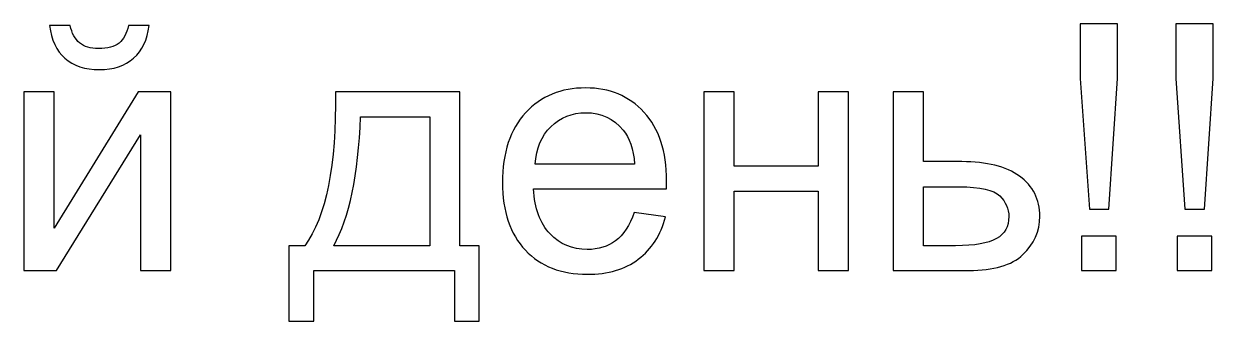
# Model space of a CAD drawing. Header units: centimetres. Extents: x 40 to 180, y 16 to 171.
# Drawn here: x 168.35 to 177.13, y 37.29 to 39.48 of the extents above; entities that cross this region are included whole.
import ezdxf

# ---------------------------------------------------------------- set-up
doc = ezdxf.new("R2010")
doc.units = ezdxf.units.CM
doc.header["$MEASUREMENT"] = 0
doc.layers.add('layer 1', color=7, linetype='Continuous')

msp = doc.modelspace()

# ---------------------------------------------------------------- linework, layer by layer
at = {"layer": 'layer 1', "color": 250}
for points, knots in [([(169.12207, 39.46471), (169.12207, 39.46471), (169.27447, 39.46471), (169.27447, 39.46471), (169.27447, 39.46471), (169.26219, 39.36015), (169.22409, 39.27971), (169.16059, 39.22383), (169.16059, 39.22383), (169.09709, 39.16753), (169.01285, 39.13959), (168.90744, 39.13959), (168.90744, 39.13959), (168.80161, 39.13959), (168.71694, 39.16753), (168.65386, 39.22299), (168.65386, 39.22299), (168.59079, 39.27887), (168.55269, 39.3593), (168.54041, 39.46471), (168.54041, 39.46471), (168.54041, 39.46471), (168.69281, 39.46471), (168.69281, 39.46471), (168.69281, 39.46471), (168.70424, 39.40756), (168.72752, 39.3648), (168.76181, 39.33686), (168.76181, 39.33686), (168.7961, 39.3085), (168.84267, 39.29453), (168.90067, 39.29453), (168.90067, 39.29453), (168.96798, 39.29453), (169.01878, 39.30808), (169.05307, 39.33559), (169.05307, 39.33559), (169.08736, 39.36269), (169.11064, 39.40587), (169.12207, 39.46471)], [0, 0, 0, 0, 0.0909091, 0.0909091, 0.0909091, 0.0909091, 0.1818182, 0.1818182, 0.1818182, 0.1818182, 0.2727273, 0.2727273, 0.2727273, 0.2727273, 0.3636364, 0.3636364, 0.3636364, 0.3636364, 0.4545455, 0.4545455, 0.4545455, 0.4545455, 0.5454545, 0.5454545, 0.5454545, 0.5454545, 0.6363636, 0.6363636, 0.6363636, 0.6363636, 0.7272727, 0.7272727, 0.7272727, 0.7272727, 0.8181818, 0.8181818, 0.8181818, 0.8181818, 1, 1, 1, 1]), ([(176.21459, 38.11089), (176.21459, 38.11089), (176.14601, 39.0744), (176.14601, 39.0744), (176.14601, 39.0744), (176.14601, 39.0744), (176.14601, 39.47741), (176.14601, 39.47741), (176.14601, 39.47741), (176.14601, 39.47741), (176.42287, 39.47741), (176.42287, 39.47741), (176.42287, 39.47741), (176.42287, 39.47741), (176.42287, 39.0744), (176.42287, 39.0744), (176.42287, 39.0744), (176.42287, 39.0744), (176.35937, 38.11089), (176.35937, 38.11089), (176.35937, 38.11089), (176.35937, 38.11089), (176.21459, 38.11089), (176.21459, 38.11089)], [0, 0, 0, 0, 0.1428571, 0.1428571, 0.1428571, 0.1428571, 0.2857143, 0.2857143, 0.2857143, 0.2857143, 0.4285714, 0.4285714, 0.4285714, 0.4285714, 0.5714286, 0.5714286, 0.5714286, 0.5714286, 0.7142857, 0.7142857, 0.7142857, 0.7142857, 1, 1, 1, 1]), ([(176.92029, 38.11089), (176.92029, 38.11089), (176.85171, 39.0744), (176.85171, 39.0744), (176.85171, 39.0744), (176.85171, 39.0744), (176.85171, 39.47741), (176.85171, 39.47741), (176.85171, 39.47741), (176.85171, 39.47741), (177.12857, 39.47741), (177.12857, 39.47741), (177.12857, 39.47741), (177.12857, 39.47741), (177.12857, 39.0744), (177.12857, 39.0744), (177.12857, 39.0744), (177.12857, 39.0744), (177.06507, 38.11089), (177.06507, 38.11089), (177.06507, 38.11089), (177.06507, 38.11089), (176.92029, 38.11089), (176.92029, 38.11089)], [0, 0, 0, 0, 0.1428571, 0.1428571, 0.1428571, 0.1428571, 0.2857143, 0.2857143, 0.2857143, 0.2857143, 0.4285714, 0.4285714, 0.4285714, 0.4285714, 0.5714286, 0.5714286, 0.5714286, 0.5714286, 0.7142857, 0.7142857, 0.7142857, 0.7142857, 1, 1, 1, 1]), ([(172.85587, 38.08549), (172.85587, 38.08549), (173.08701, 38.05501), (173.08701, 38.05501), (173.08701, 38.05501), (173.05103, 37.92081), (172.98372, 37.81625), (172.8855, 37.74217), (172.8855, 37.74217), (172.78729, 37.66808), (172.66198, 37.63083), (172.50916, 37.63083), (172.50916, 37.63083), (172.31697, 37.63083), (172.16457, 37.6901), (172.05196, 37.80863), (172.05196, 37.80863), (171.93935, 37.92674), (171.88305, 38.09311), (171.88305, 38.30689), (171.88305, 38.30689), (171.88305, 38.52787), (171.93978, 38.69975), (172.05365, 38.82167), (172.05365, 38.82167), (172.16753, 38.94401), (172.31527, 39.00497), (172.49688, 39.00497), (172.49688, 39.00497), (172.67257, 39.00497), (172.81608, 38.94528), (172.92741, 38.82548), (172.92741, 38.82548), (173.03875, 38.70567), (173.09463, 38.53719), (173.09463, 38.32002), (173.09463, 38.32002), (173.09463, 38.30689), (173.09421, 38.287), (173.09336, 38.26075), (173.09336, 38.26075), (173.09336, 38.26075), (172.11165, 38.26075), (172.11165, 38.26075), (172.11165, 38.26075), (172.12012, 38.11639), (172.16076, 38.00548), (172.23442, 37.92886), (172.23442, 37.92886), (172.30765, 37.85223), (172.39952, 37.81371), (172.50916, 37.81371), (172.50916, 37.81371), (172.59086, 37.81371), (172.66071, 37.8353), (172.71829, 37.87848), (172.71829, 37.87848), (172.77628, 37.92166), (172.822, 37.99066), (172.85587, 38.08549)], [0, 0, 0, 0, 0.0625, 0.0625, 0.0625, 0.0625, 0.125, 0.125, 0.125, 0.125, 0.1875, 0.1875, 0.1875, 0.1875, 0.25, 0.25, 0.25, 0.25, 0.3125, 0.3125, 0.3125, 0.3125, 0.375, 0.375, 0.375, 0.375, 0.4375, 0.4375, 0.4375, 0.4375, 0.5, 0.5, 0.5, 0.5, 0.5625, 0.5625, 0.5625, 0.5625, 0.625, 0.625, 0.625, 0.625, 0.6875, 0.6875, 0.6875, 0.6875, 0.75, 0.75, 0.75, 0.75, 0.8125, 0.8125, 0.8125, 0.8125, 0.875, 0.875, 0.875, 0.875, 1, 1, 1, 1]), ([(168.34991, 38.97703), (168.34991, 38.97703), (168.57343, 38.97703), (168.57343, 38.97703), (168.57343, 38.97703), (168.57343, 38.97703), (168.57343, 37.97161), (168.57343, 37.97161), (168.57343, 37.97161), (168.57343, 37.97161), (169.19446, 38.97703), (169.19446, 38.97703), (169.19446, 38.97703), (169.19446, 38.97703), (169.43449, 38.97703), (169.43449, 38.97703), (169.43449, 38.97703), (169.43449, 38.97703), (169.43449, 37.65877), (169.43449, 37.65877), (169.43449, 37.65877), (169.43449, 37.65877), (169.21097, 37.65877), (169.21097, 37.65877), (169.21097, 37.65877), (169.21097, 37.65877), (169.21097, 38.65784), (169.21097, 38.65784), (169.21097, 38.65784), (169.21097, 38.65784), (168.59079, 37.65877), (168.59079, 37.65877), (168.59079, 37.65877), (168.59079, 37.65877), (168.34991, 37.65877), (168.34991, 37.65877), (168.34991, 37.65877), (168.34991, 37.65877), (168.34991, 38.97703), (168.34991, 38.97703)], [0, 0, 0, 0, 0.0909091, 0.0909091, 0.0909091, 0.0909091, 0.1818182, 0.1818182, 0.1818182, 0.1818182, 0.2727273, 0.2727273, 0.2727273, 0.2727273, 0.3636364, 0.3636364, 0.3636364, 0.3636364, 0.4545455, 0.4545455, 0.4545455, 0.4545455, 0.5454545, 0.5454545, 0.5454545, 0.5454545, 0.6363636, 0.6363636, 0.6363636, 0.6363636, 0.7272727, 0.7272727, 0.7272727, 0.7272727, 0.8181818, 0.8181818, 0.8181818, 0.8181818, 1, 1, 1, 1]), ([(170.64988, 38.97703), (170.64988, 38.97703), (171.56936, 38.97703), (171.56936, 38.97703), (171.56936, 38.97703), (171.56936, 38.97703), (171.56936, 37.84165), (171.56936, 37.84165), (171.56936, 37.84165), (171.56936, 37.84165), (171.7116, 37.84165), (171.7116, 37.84165), (171.7116, 37.84165), (171.7116, 37.84165), (171.7116, 37.28539), (171.7116, 37.28539), (171.7116, 37.28539), (171.7116, 37.28539), (171.52872, 37.28539), (171.52872, 37.28539), (171.52872, 37.28539), (171.52872, 37.28539), (171.52872, 37.65877), (171.52872, 37.65877), (171.52872, 37.65877), (171.52872, 37.65877), (170.48986, 37.65877), (170.48986, 37.65877), (170.48986, 37.65877), (170.48986, 37.65877), (170.48986, 37.28539), (170.48986, 37.28539), (170.48986, 37.28539), (170.48986, 37.28539), (170.30698, 37.28539), (170.30698, 37.28539), (170.30698, 37.28539), (170.30698, 37.28539), (170.30698, 37.84165), (170.30698, 37.84165), (170.30698, 37.84165), (170.30698, 37.84165), (170.42382, 37.84165), (170.42382, 37.84165), (170.42382, 37.84165), (170.5813, 38.05543), (170.65665, 38.43389), (170.64988, 38.97703)], [0, 0, 0, 0, 0.0769231, 0.0769231, 0.0769231, 0.0769231, 0.1538462, 0.1538462, 0.1538462, 0.1538462, 0.2307692, 0.2307692, 0.2307692, 0.2307692, 0.3076923, 0.3076923, 0.3076923, 0.3076923, 0.3846154, 0.3846154, 0.3846154, 0.3846154, 0.4615385, 0.4615385, 0.4615385, 0.4615385, 0.5384615, 0.5384615, 0.5384615, 0.5384615, 0.6153846, 0.6153846, 0.6153846, 0.6153846, 0.6923077, 0.6923077, 0.6923077, 0.6923077, 0.7692308, 0.7692308, 0.7692308, 0.7692308, 0.8461538, 0.8461538, 0.8461538, 0.8461538, 1, 1, 1, 1]), ([(173.36937, 38.97703), (173.36937, 38.97703), (173.59289, 38.97703), (173.59289, 38.97703), (173.59289, 38.97703), (173.59289, 38.97703), (173.59289, 38.42839), (173.59289, 38.42839), (173.59289, 38.42839), (173.59289, 38.42839), (174.21265, 38.42839), (174.21265, 38.42839), (174.21265, 38.42839), (174.21265, 38.42839), (174.21265, 38.97703), (174.21265, 38.97703), (174.21265, 38.97703), (174.21265, 38.97703), (174.43617, 38.97703), (174.43617, 38.97703), (174.43617, 38.97703), (174.43617, 38.97703), (174.43617, 37.65877), (174.43617, 37.65877), (174.43617, 37.65877), (174.43617, 37.65877), (174.21265, 37.65877), (174.21265, 37.65877), (174.21265, 37.65877), (174.21265, 37.65877), (174.21265, 38.24297), (174.21265, 38.24297), (174.21265, 38.24297), (174.21265, 38.24297), (173.59289, 38.24297), (173.59289, 38.24297), (173.59289, 38.24297), (173.59289, 38.24297), (173.59289, 37.65877), (173.59289, 37.65877), (173.59289, 37.65877), (173.59289, 37.65877), (173.36937, 37.65877), (173.36937, 37.65877), (173.36937, 37.65877), (173.36937, 37.65877), (173.36937, 38.97703), (173.36937, 38.97703)], [0, 0, 0, 0, 0.0769231, 0.0769231, 0.0769231, 0.0769231, 0.1538462, 0.1538462, 0.1538462, 0.1538462, 0.2307692, 0.2307692, 0.2307692, 0.2307692, 0.3076923, 0.3076923, 0.3076923, 0.3076923, 0.3846154, 0.3846154, 0.3846154, 0.3846154, 0.4615385, 0.4615385, 0.4615385, 0.4615385, 0.5384615, 0.5384615, 0.5384615, 0.5384615, 0.6153846, 0.6153846, 0.6153846, 0.6153846, 0.6923077, 0.6923077, 0.6923077, 0.6923077, 0.7692308, 0.7692308, 0.7692308, 0.7692308, 0.8461538, 0.8461538, 0.8461538, 0.8461538, 1, 1, 1, 1]), ([(174.76679, 38.97703), (174.76679, 38.97703), (174.99031, 38.97703), (174.99031, 38.97703), (174.99031, 38.97703), (174.99031, 38.97703), (174.99031, 38.46141), (174.99031, 38.46141), (174.99031, 38.46141), (174.99031, 38.46141), (175.2731, 38.46141), (175.2731, 38.46141), (175.2731, 38.46141), (175.45767, 38.46141), (175.59949, 38.42585), (175.69939, 38.35431), (175.69939, 38.35431), (175.79888, 38.28276), (175.84883, 38.18413), (175.84883, 38.0584), (175.84883, 38.0584), (175.84883, 37.94833), (175.80734, 37.85435), (175.72395, 37.77603), (175.72395, 37.77603), (175.64097, 37.69772), (175.50805, 37.65877), (175.32517, 37.65877), (175.32517, 37.65877), (175.32517, 37.65877), (174.76679, 37.65877), (174.76679, 37.65877), (174.76679, 37.65877), (174.76679, 37.65877), (174.76679, 38.97703), (174.76679, 38.97703)], [0, 0, 0, 0, 0.1, 0.1, 0.1, 0.1, 0.2, 0.2, 0.2, 0.2, 0.3, 0.3, 0.3, 0.3, 0.4, 0.4, 0.4, 0.4, 0.5, 0.5, 0.5, 0.5, 0.6, 0.6, 0.6, 0.6, 0.7, 0.7, 0.7, 0.7, 0.8, 0.8, 0.8, 0.8, 1, 1, 1, 1]), ([(172.12435, 38.44363), (172.12435, 38.44363), (172.85841, 38.44363), (172.85841, 38.44363), (172.85841, 38.44363), (172.84867, 38.55454), (172.82031, 38.63752), (172.77417, 38.69297), (172.77417, 38.69297), (172.70347, 38.77891), (172.61118, 38.82209), (172.49815, 38.82209), (172.49815, 38.82209), (172.39571, 38.82209), (172.30977, 38.7878), (172.23992, 38.71922), (172.23992, 38.71922), (172.17049, 38.65064), (172.13197, 38.55878), (172.12435, 38.44363)], [0, 0, 0, 0, 0.1666667, 0.1666667, 0.1666667, 0.1666667, 0.3333333, 0.3333333, 0.3333333, 0.3333333, 0.5, 0.5, 0.5, 0.5, 0.6666667, 0.6666667, 0.6666667, 0.6666667, 1, 1, 1, 1]), ([(170.8353, 38.79161), (170.81879, 38.36362), (170.75275, 38.04697), (170.63718, 37.84165), (170.63718, 37.84165), (170.63718, 37.84165), (171.34584, 37.84165), (171.34584, 37.84165), (171.34584, 37.84165), (171.34584, 37.84165), (171.34584, 38.79161), (171.34584, 38.79161), (171.34584, 38.79161), (171.34584, 38.79161), (170.8353, 38.79161), (170.8353, 38.79161)], [0, 0, 0, 0, 0.2, 0.2, 0.2, 0.2, 0.4, 0.4, 0.4, 0.4, 0.6, 0.6, 0.6, 0.6, 1, 1, 1, 1]), ([(174.99031, 37.84165), (174.99031, 37.84165), (175.22568, 37.84165), (175.22568, 37.84165), (175.22568, 37.84165), (175.3675, 37.84165), (175.46868, 37.85901), (175.52921, 37.89372), (175.52921, 37.89372), (175.58975, 37.92843), (175.62023, 37.98262), (175.62023, 38.05628), (175.62023, 38.05628), (175.62023, 38.11343), (175.59779, 38.16423), (175.55292, 38.2091), (175.55292, 38.2091), (175.50805, 38.25355), (175.40899, 38.27599), (175.25532, 38.27599), (175.25532, 38.27599), (175.25532, 38.27599), (174.99031, 38.27599), (174.99031, 38.27599), (174.99031, 38.27599), (174.99031, 38.27599), (174.99031, 37.84165), (174.99031, 37.84165)], [0, 0, 0, 0, 0.125, 0.125, 0.125, 0.125, 0.25, 0.25, 0.25, 0.25, 0.375, 0.375, 0.375, 0.375, 0.5, 0.5, 0.5, 0.5, 0.625, 0.625, 0.625, 0.625, 0.75, 0.75, 0.75, 0.75, 1, 1, 1, 1]), ([(176.15617, 37.65877), (176.15617, 37.65877), (176.15617, 37.91277), (176.15617, 37.91277), (176.15617, 37.91277), (176.15617, 37.91277), (176.41271, 37.91277), (176.41271, 37.91277), (176.41271, 37.91277), (176.41271, 37.91277), (176.41271, 37.65877), (176.41271, 37.65877), (176.41271, 37.65877), (176.41271, 37.65877), (176.15617, 37.65877), (176.15617, 37.65877)], [0, 0, 0, 0, 0.2, 0.2, 0.2, 0.2, 0.4, 0.4, 0.4, 0.4, 0.6, 0.6, 0.6, 0.6, 1, 1, 1, 1]), ([(176.86187, 37.65877), (176.86187, 37.65877), (176.86187, 37.91277), (176.86187, 37.91277), (176.86187, 37.91277), (176.86187, 37.91277), (177.11841, 37.91277), (177.11841, 37.91277), (177.11841, 37.91277), (177.11841, 37.91277), (177.11841, 37.65877), (177.11841, 37.65877), (177.11841, 37.65877), (177.11841, 37.65877), (176.86187, 37.65877), (176.86187, 37.65877)], [0, 0, 0, 0, 0.2, 0.2, 0.2, 0.2, 0.4, 0.4, 0.4, 0.4, 0.6, 0.6, 0.6, 0.6, 1, 1, 1, 1])]:
    msp.add_open_spline(points, degree=3, knots=knots, dxfattribs=at)

doc.saveas('drawing.dxf')
